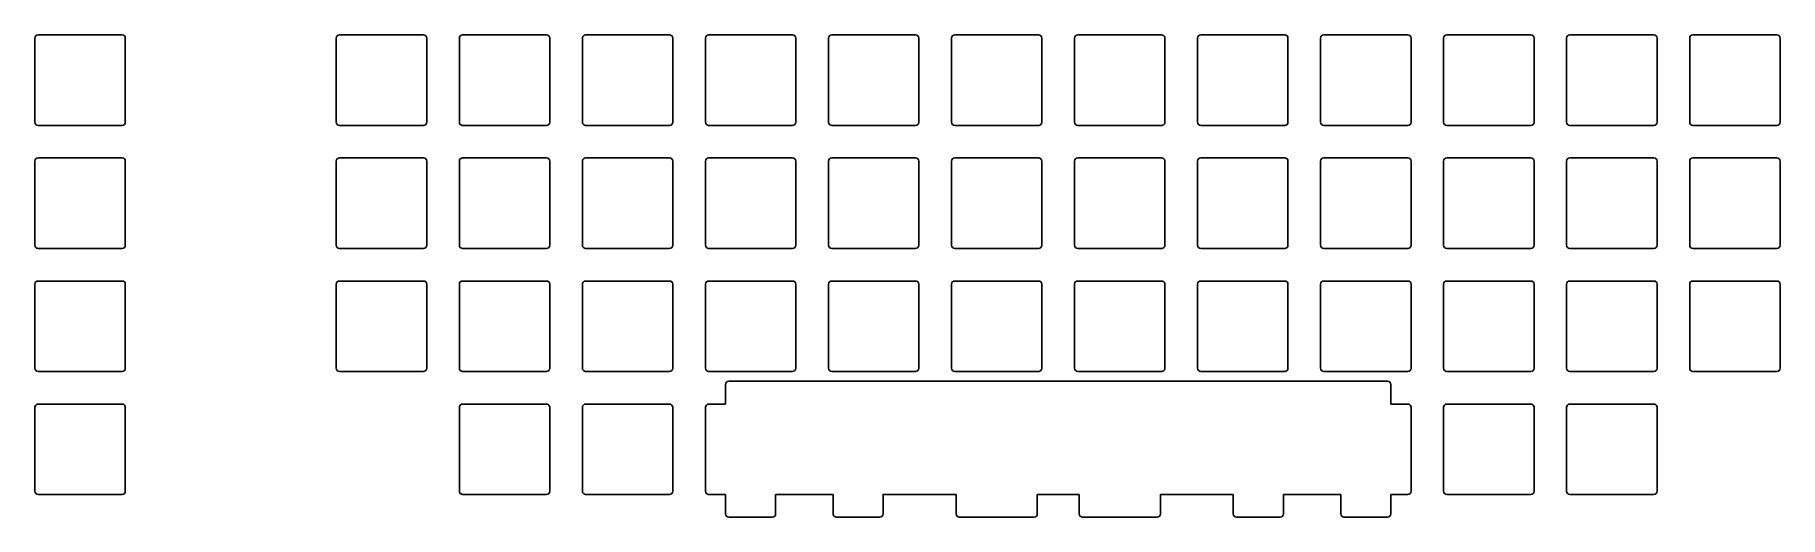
# Model space of a CAD drawing. Header units: millimetres. Extents: x 3 to 273, y -77 to -3.
import ezdxf

# ---------------------------------------------------------------- set-up
doc = ezdxf.new("R2010")
doc.units = ezdxf.units.MM
doc.layers.get('0').update_dxf_attribs({"linetype": 'CONTINUOUS'})

msp = doc.modelspace()

# ---------------------------------------------------------------- linework, layer by layer
for p, q in [((109.4725, -59.675), (109.4725, -56.625)), ((109.9725, -56.125), (117.2225, -56.125)), ((204.7225, -56.125), (117.2225, -56.125)), ((126.1095, -56.125), (133.8595, -56.125)), ((145.1595, -56.125), (157.7355, -56.125)), ((164.2095, -56.125), (176.7855, -56.125)), ((188.0855, -56.125), (195.8355, -56.125)), ((204.7225, -56.125), (211.9725, -56.125)), ((212.4725, -56.625), (212.4725, -59.675)), ((106.3475, -60.175), (106.3475, -73.175)), ((109.4725, -59.675), (106.8475, -59.675)), ((215.0975, -59.675), (212.4725, -59.675)), ((215.5975, -73.175), (215.5975, -60.175)), ((106.8475, -73.675), (109.4725, -73.675)), ((109.4725, -76.675), (109.4725, -73.675)), ((117.2225, -73.675), (119.8475, -73.675)), ((117.2225, -73.675), (117.2225, -76.675)), ((117.2225, -73.675), (126.1095, -73.675)), ((125.8975, -73.675), (126.1095, -73.675)), ((126.1095, -76.675), (126.1095, -73.675)), ((133.8595, -73.675), (133.8595, -76.675)), ((145.1595, -76.675), (145.1595, -73.675)), ((157.7355, -73.675), (157.9475, -73.675)), ((157.7355, -73.675), (157.7355, -76.675)), ((157.7355, -73.675), (164.2095, -73.675)), ((157.9475, -73.675), (163.9975, -73.675)), ((163.9975, -73.675), (164.2095, -73.675)), ((164.2095, -76.675), (164.2095, -73.675)), ((176.7855, -73.675), (176.9975, -73.675)), ((176.7855, -73.675), (176.7855, -76.675)), ((176.7855, -73.675), (188.0855, -73.675)), ((176.9975, -73.675), (183.0475, -73.675)), ((183.0475, -73.675), (186.5225, -73.675)), ((186.5225, -73.675), (188.0855, -73.675)), ((188.0855, -76.675), (188.0855, -73.675)), ((195.8355, -73.675), (196.0475, -73.675)), ((195.8355, -73.675), (204.7225, -73.675)), ((195.8355, -73.675), (195.8355, -76.675)), ((202.0975, -73.675), (204.7225, -73.675)), ((204.7225, -76.675), (204.7225, -73.675)), ((212.4725, -73.675), (215.0975, -73.675)), ((212.4725, -73.675), (212.4725, -76.675)), ((116.7225, -77.175), (109.9725, -77.175)), ((110.3475, -77.175), (116.3475, -77.175)), ((133.3595, -77.175), (126.6095, -77.175)), ((126.9845, -77.175), (132.9845, -77.175)), ((157.2355, -77.175), (145.6595, -77.175)), ((146.0345, -77.175), (148.4475, -77.175)), ((148.4475, -77.175), (150.8605, -77.175)), ((150.8605, -77.175), (152.0345, -77.175)), ((152.0345, -77.175), (154.4475, -77.175)), ((154.4475, -77.175), (156.8605, -77.175)), ((176.2855, -77.175), (164.7095, -77.175)), ((165.0845, -77.175), (167.4975, -77.175)), ((167.4975, -77.175), (169.9105, -77.175)), ((169.9105, -77.175), (171.0845, -77.175)), ((171.0845, -77.175), (173.4975, -77.175)), ((173.4975, -77.175), (175.9105, -77.175)), ((195.3355, -77.175), (188.5855, -77.175)), ((188.9605, -77.175), (194.9605, -77.175)), ((211.9725, -77.175), (205.2225, -77.175)), ((205.5975, -77.175), (211.5975, -77.175))]:
    msp.add_line(p, q)
for points in [[(2.525, -16.025, 0.41421356), (3.025, -16.525), (16.025, -16.525, 0.41421356), (16.525, -16.025), (16.525, -3.025, 0.41421356), (16.025, -2.525), (3.025, -2.525, 0.41421356), (2.525, -3.025)], [(49.1975, -16.025, 0.41421356), (49.6975, -16.525), (62.6975, -16.525, 0.41421356), (63.1975, -16.025), (63.1975, -3.025, 0.41421356), (62.6975, -2.525), (49.6975, -2.525, 0.41421356), (49.1975, -3.025)], [(68.2475, -16.025, 0.41421356), (68.7475, -16.525), (81.7475, -16.525, 0.41421356), (82.2475, -16.025), (82.2475, -3.025, 0.41421356), (81.7475, -2.525), (68.7475, -2.525, 0.41421356), (68.2475, -3.025)], [(87.2975, -16.025, 0.41421356), (87.7975, -16.525), (100.7975, -16.525, 0.41421356), (101.2975, -16.025), (101.2975, -3.025, 0.41421356), (100.7975, -2.525), (87.7975, -2.525, 0.41421356), (87.2975, -3.025)], [(106.3475, -16.025, 0.41421356), (106.8475, -16.525), (119.8475, -16.525, 0.41421356), (120.3475, -16.025), (120.3475, -3.025, 0.41421356), (119.8475, -2.525), (106.8475, -2.525, 0.41421356), (106.3475, -3.025)], [(125.3975, -16.025, 0.41421356), (125.8975, -16.525), (138.8975, -16.525, 0.41421356), (139.3975, -16.025), (139.3975, -3.025, 0.41421356), (138.8975, -2.525), (125.8975, -2.525, 0.41421356), (125.3975, -3.025)], [(144.4475, -16.025, 0.41421356), (144.9475, -16.525), (157.9475, -16.525, 0.41421356), (158.4475, -16.025), (158.4475, -3.025, 0.41421356), (157.9475, -2.525), (144.9475, -2.525, 0.41421356), (144.4475, -3.025)], [(163.4975, -16.025, 0.41421356), (163.9975, -16.525), (176.9975, -16.525, 0.41421356), (177.4975, -16.025), (177.4975, -3.025, 0.41421356), (176.9975, -2.525), (163.9975, -2.525, 0.41421356), (163.4975, -3.025)], [(182.5475, -16.025, 0.41421356), (183.0475, -16.525), (196.0475, -16.525, 0.41421356), (196.5475, -16.025), (196.5475, -3.025, 0.41421356), (196.0475, -2.525), (183.0475, -2.525, 0.41421356), (182.5475, -3.025)], [(201.5975, -16.025, 0.41421356), (202.0975, -16.525), (215.0975, -16.525, 0.41421356), (215.5975, -16.025), (215.5975, -3.025, 0.41421356), (215.0975, -2.525), (202.0975, -2.525, 0.41421356), (201.5975, -3.025)], [(220.6475, -16.025, 0.41421356), (221.1475, -16.525), (234.1475, -16.525, 0.41421356), (234.6475, -16.025), (234.6475, -3.025, 0.41421356), (234.1475, -2.525), (221.1475, -2.525, 0.41421356), (220.6475, -3.025)], [(239.6975, -16.025, 0.41421356), (240.1975, -16.525), (253.1975, -16.525, 0.41421356), (253.6975, -16.025), (253.6975, -3.025, 0.41421356), (253.1975, -2.525), (240.1975, -2.525, 0.41421356), (239.6975, -3.025)], [(258.7475, -16.025, 0.41421356), (259.2475, -16.525), (272.2475, -16.525, 0.41421356), (272.7475, -16.025), (272.7475, -3.025, 0.41421356), (272.2475, -2.525), (259.2475, -2.525, 0.41421356), (258.7475, -3.025)], [(2.525, -35.075, 0.41421356), (3.025, -35.575), (16.025, -35.575, 0.41421356), (16.525, -35.075), (16.525, -22.075, 0.41421356), (16.025, -21.575), (3.025, -21.575, 0.41421356), (2.525, -22.075)], [(49.1975, -35.075, 0.41421356), (49.6975, -35.575), (62.6975, -35.575, 0.41421356), (63.1975, -35.075), (63.1975, -22.075, 0.41421356), (62.6975, -21.575), (49.6975, -21.575, 0.41421356), (49.1975, -22.075)], [(68.2475, -35.075, 0.41421356), (68.7475, -35.575), (81.7475, -35.575, 0.41421356), (82.2475, -35.075), (82.2475, -22.075, 0.41421356), (81.7475, -21.575), (68.7475, -21.575, 0.41421356), (68.2475, -22.075)], [(87.2975, -35.075, 0.41421356), (87.7975, -35.575), (100.7975, -35.575, 0.41421356), (101.2975, -35.075), (101.2975, -22.075, 0.41421356), (100.7975, -21.575), (87.7975, -21.575, 0.41421356), (87.2975, -22.075)], [(106.3475, -35.075, 0.41421356), (106.8475, -35.575), (119.8475, -35.575, 0.41421356), (120.3475, -35.075), (120.3475, -22.075, 0.41421356), (119.8475, -21.575), (106.8475, -21.575, 0.41421356), (106.3475, -22.075)], [(125.3975, -35.075, 0.41421356), (125.8975, -35.575), (138.8975, -35.575, 0.41421356), (139.3975, -35.075), (139.3975, -22.075, 0.41421356), (138.8975, -21.575), (125.8975, -21.575, 0.41421356), (125.3975, -22.075)], [(144.4475, -35.075, 0.41421356), (144.9475, -35.575), (157.9475, -35.575, 0.41421356), (158.4475, -35.075), (158.4475, -22.075, 0.41421356), (157.9475, -21.575), (144.9475, -21.575, 0.41421356), (144.4475, -22.075)], [(163.4975, -35.075, 0.41421356), (163.9975, -35.575), (176.9975, -35.575, 0.41421356), (177.4975, -35.075), (177.4975, -22.075, 0.41421356), (176.9975, -21.575), (163.9975, -21.575, 0.41421356), (163.4975, -22.075)], [(182.5475, -35.075, 0.41421356), (183.0475, -35.575), (196.0475, -35.575, 0.41421356), (196.5475, -35.075), (196.5475, -22.075, 0.41421356), (196.0475, -21.575), (183.0475, -21.575, 0.41421356), (182.5475, -22.075)], [(201.5975, -35.075, 0.41421356), (202.0975, -35.575), (215.0975, -35.575, 0.41421356), (215.5975, -35.075), (215.5975, -22.075, 0.41421356), (215.0975, -21.575), (202.0975, -21.575, 0.41421356), (201.5975, -22.075)], [(220.6475, -35.075, 0.41421356), (221.1475, -35.575), (234.1475, -35.575, 0.41421356), (234.6475, -35.075), (234.6475, -22.075, 0.41421356), (234.1475, -21.575), (221.1475, -21.575, 0.41421356), (220.6475, -22.075)], [(239.6975, -35.075, 0.41421356), (240.1975, -35.575), (253.1975, -35.575, 0.41421356), (253.6975, -35.075), (253.6975, -22.075, 0.41421356), (253.1975, -21.575), (240.1975, -21.575, 0.41421356), (239.6975, -22.075)], [(258.7475, -35.075, 0.41421356), (259.2475, -35.575), (272.2475, -35.575, 0.41421356), (272.7475, -35.075), (272.7475, -22.075, 0.41421356), (272.2475, -21.575), (259.2475, -21.575, 0.41421356), (258.7475, -22.075)], [(2.525, -54.125, 0.41421356), (3.025, -54.625), (16.025, -54.625, 0.41421356), (16.525, -54.125), (16.525, -41.125, 0.41421356), (16.025, -40.625), (3.025, -40.625, 0.41421356), (2.525, -41.125)], [(49.1975, -54.125, 0.41421356), (49.6975, -54.625), (62.6975, -54.625, 0.41421356), (63.1975, -54.125), (63.1975, -41.125, 0.41421356), (62.6975, -40.625), (49.6975, -40.625, 0.41421356), (49.1975, -41.125)], [(68.2475, -54.125, 0.41421356), (68.7475, -54.625), (81.7475, -54.625, 0.41421356), (82.2475, -54.125), (82.2475, -41.125, 0.41421356), (81.7475, -40.625), (68.7475, -40.625, 0.41421356), (68.2475, -41.125)], [(87.2975, -54.125, 0.41421356), (87.7975, -54.625), (100.7975, -54.625, 0.41421356), (101.2975, -54.125), (101.2975, -41.125, 0.41421356), (100.7975, -40.625), (87.7975, -40.625, 0.41421356), (87.2975, -41.125)], [(106.3475, -54.125, 0.41421356), (106.8475, -54.625), (119.8475, -54.625, 0.41421356), (120.3475, -54.125), (120.3475, -41.125, 0.41421356), (119.8475, -40.625), (106.8475, -40.625, 0.41421356), (106.3475, -41.125)], [(125.3975, -54.125, 0.41421356), (125.8975, -54.625), (138.8975, -54.625, 0.41421356), (139.3975, -54.125), (139.3975, -41.125, 0.41421356), (138.8975, -40.625), (125.8975, -40.625, 0.41421356), (125.3975, -41.125)], [(144.4475, -54.125, 0.41421356), (144.9475, -54.625), (157.9475, -54.625, 0.41421356), (158.4475, -54.125), (158.4475, -41.125, 0.41421356), (157.9475, -40.625), (144.9475, -40.625, 0.41421356), (144.4475, -41.125)], [(163.4975, -54.125, 0.41421356), (163.9975, -54.625), (176.9975, -54.625, 0.41421356), (177.4975, -54.125), (177.4975, -41.125, 0.41421356), (176.9975, -40.625), (163.9975, -40.625, 0.41421356), (163.4975, -41.125)], [(182.5475, -54.125, 0.41421356), (183.0475, -54.625), (196.0475, -54.625, 0.41421356), (196.5475, -54.125), (196.5475, -41.125, 0.41421356), (196.0475, -40.625), (183.0475, -40.625, 0.41421356), (182.5475, -41.125)], [(201.5975, -54.125, 0.41421356), (202.0975, -54.625), (215.0975, -54.625, 0.41421356), (215.5975, -54.125), (215.5975, -41.125, 0.41421356), (215.0975, -40.625), (202.0975, -40.625, 0.41421356), (201.5975, -41.125)], [(220.6475, -54.125, 0.41421356), (221.1475, -54.625), (234.1475, -54.625, 0.41421356), (234.6475, -54.125), (234.6475, -41.125, 0.41421356), (234.1475, -40.625), (221.1475, -40.625, 0.41421356), (220.6475, -41.125)], [(239.6975, -54.125, 0.41421356), (240.1975, -54.625), (253.1975, -54.625, 0.41421356), (253.6975, -54.125), (253.6975, -41.125, 0.41421356), (253.1975, -40.625), (240.1975, -40.625, 0.41421356), (239.6975, -41.125)], [(258.7475, -54.125, 0.41421356), (259.2475, -54.625), (272.2475, -54.625, 0.41421356), (272.7475, -54.125), (272.7475, -41.125, 0.41421356), (272.2475, -40.625), (259.2475, -40.625, 0.41421356), (258.7475, -41.125)], [(2.525, -73.175, 0.41421356), (3.025, -73.675), (16.025, -73.675, 0.41421356), (16.525, -73.175), (16.525, -60.175, 0.41421356), (16.025, -59.675), (3.025, -59.675, 0.41421356), (2.525, -60.175)], [(68.2475, -73.175, 0.41421356), (68.7475, -73.675), (81.7475, -73.675, 0.41421356), (82.2475, -73.175), (82.2475, -60.175, 0.41421356), (81.7475, -59.675), (68.7475, -59.675, 0.41421356), (68.2475, -60.175)], [(87.2975, -73.175, 0.41421356), (87.7975, -73.675), (100.7975, -73.675, 0.41421356), (101.2975, -73.175), (101.2975, -60.175, 0.41421356), (100.7975, -59.675), (87.7975, -59.675, 0.41421356), (87.2975, -60.175)], [(220.6475, -73.175, 0.41421356), (221.1475, -73.675), (234.1475, -73.675, 0.41421356), (234.6475, -73.175), (234.6475, -60.175, 0.41421356), (234.1475, -59.675), (221.1475, -59.675, 0.41421356), (220.6475, -60.175)], [(239.6975, -73.175, 0.41421356), (240.1975, -73.675), (253.1975, -73.675, 0.41421356), (253.6975, -73.175), (253.6975, -60.175, 0.41421356), (253.1975, -59.675), (240.1975, -59.675, 0.41421356), (239.6975, -60.175)]]:
    msp.add_lwpolyline(points, format="xyb", close=True)
msp.add_lwpolyline([(135.4225, -73.675), (138.8975, -73.675), (144.9475, -73.675), (145.1595, -73.675), (133.8595, -73.675)], close=True)
for centre, start, end in [((109.9725, -56.625), 90, 180), ((211.9725, -56.625), 0, 90), ((106.8475, -60.175), 90, 180), ((215.0975, -60.175), 0, 90), ((106.8475, -73.175), 180, 270), ((215.0975, -73.175), -90, 0), ((109.9725, -76.675), 180, 270), ((116.7225, -76.675), 270, 360), ((126.6095, -76.675), 180, 270), ((133.3595, -76.675), 270, 360), ((145.6595, -76.675), 180, 270), ((157.2355, -76.675), -90, 0), ((164.7095, -76.675), 180, 270), ((176.2855, -76.675), -90, 0), ((188.5855, -76.675), 180, 270), ((195.3355, -76.675), -90, 0), ((205.2225, -76.675), 180, 270), ((211.9725, -76.675), -90, 0)]:
    msp.add_arc(centre, 0.5, start, end)

doc.saveas('drawing.dxf')
